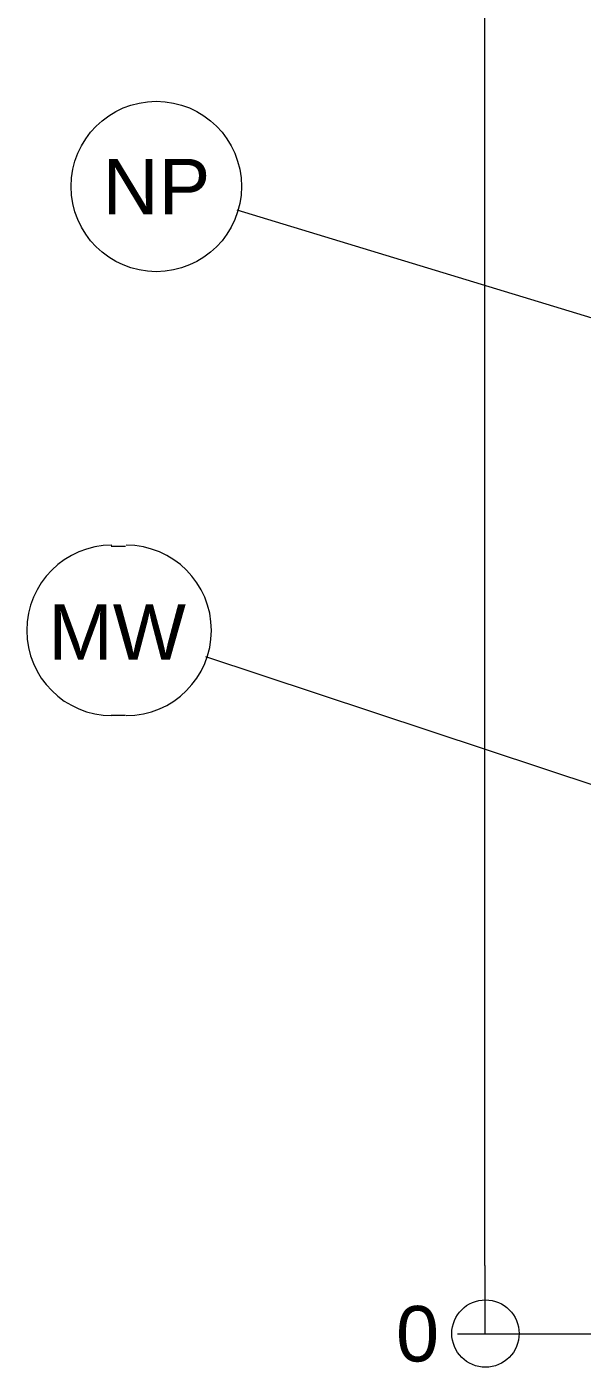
# Model space of a CAD drawing. Header units: millimetres. Extents: x 0 to 62767, y -13570 to 23963.
# Drawn here: x 2029 to 2768, y 5539 to 7322 of the extents above; entities that cross this region are included whole.
import ezdxf

# ---------------------------------------------------------------- set-up
doc = ezdxf.new("R2010")
doc.units = ezdxf.units.MM

msp = doc.modelspace()

# ---------------------------------------------------------------- linework, layer by layer
at = {"color": 7, "lineweight": 0}
for points in [[(2638.095, 5674.285), (2638.095, 9790.476)], [(3274.286, 6784.761), (3192.381, 6809.524), (2308.571, 7078.095)], [(2141.905, 6632.381), (2130.317, 6631.796), (2119.064, 6630.079), (2108.203, 6627.286), (2097.79, 6623.475), (2087.883, 6618.703), (2078.539, 6613.026), (2069.814, 6606.502), (2061.766, 6599.187), (2054.451, 6591.139), (2047.927, 6582.414), (2042.25, 6573.069), (2037.478, 6563.162), (2033.667, 6552.75), (2030.874, 6541.889), (2029.157, 6530.636), (2028.571, 6519.048), (2029.157, 6507.46), (2030.874, 6496.207), (2033.667, 6485.346), (2037.478, 6474.934), (2042.25, 6465.027), (2047.927, 6455.682), (2054.451, 6446.958), (2061.766, 6438.909), (2069.814, 6431.595), (2078.539, 6425.07), (2087.883, 6419.393), (2097.79, 6414.621), (2108.203, 6410.81), (2119.064, 6408.017), (2130.317, 6406.3), (2141.905, 6405.715)], [(2160.941, 6405.715), (2172.529, 6406.299), (2183.782, 6408.015), (2194.643, 6410.807), (2205.056, 6414.617), (2214.964, 6419.388), (2224.309, 6425.064), (2233.034, 6431.587), (2241.083, 6438.901), (2248.399, 6446.949), (2254.924, 6455.673), (2260.601, 6465.017), (2265.375, 6474.923), (2269.187, 6485.335), (2271.981, 6496.196), (2273.699, 6507.449), (2274.286, 6519.037), (2273.702, 6530.624), (2271.985, 6541.878), (2269.194, 6552.739), (2265.384, 6563.152), (2260.612, 6573.059), (2254.936, 6582.404), (2248.413, 6591.13), (2241.099, 6599.179), (2233.052, 6606.494), (2224.327, 6613.019), (2214.984, 6618.697), (2205.077, 6623.471), (2194.665, 6627.283), (2183.804, 6630.077), (2172.551, 6631.795), (2160.964, 6632.381)], [(2160, 6630.476), (2140.952, 6630.476)], [(2866.667, 6285.714), (2790.476, 6310.476), (2266.667, 6483.809)], [(2160, 6405.715), (2140.952, 6405.715)], [(2638.095, 5674.285), (2638.095, 5582.857)], [(3175.238, 5582.857), (2996.191, 5582.857), (2788.571, 5582.857), (2601.905, 5582.857)]]:
    msp.add_lwpolyline(points, dxfattribs=at)
for centre, radius in [((2200.952, 7109.524), 113.333), ((2639.048, 5583.81), 44.762)]:
    msp.add_circle(centre, radius, dxfattribs=at)

# ---------------------------------------------------------------- texts
at = {"color": 7, "char_height": 73.83514, "attachment_point": 1}
for s, insert in [('{\\fArial|b0|i0|c0;NP}', (2129.524, 7146.216)), ('{\\fArial|b0|i0|c0;MW}', (2057.143, 6553.835)), ('{\\fArial|b0|i0|c0;0}', (2520, 5620.501))]:
    msp.add_mtext(s, dxfattribs=dict(at, insert=insert))

doc.saveas('drawing.dxf')
